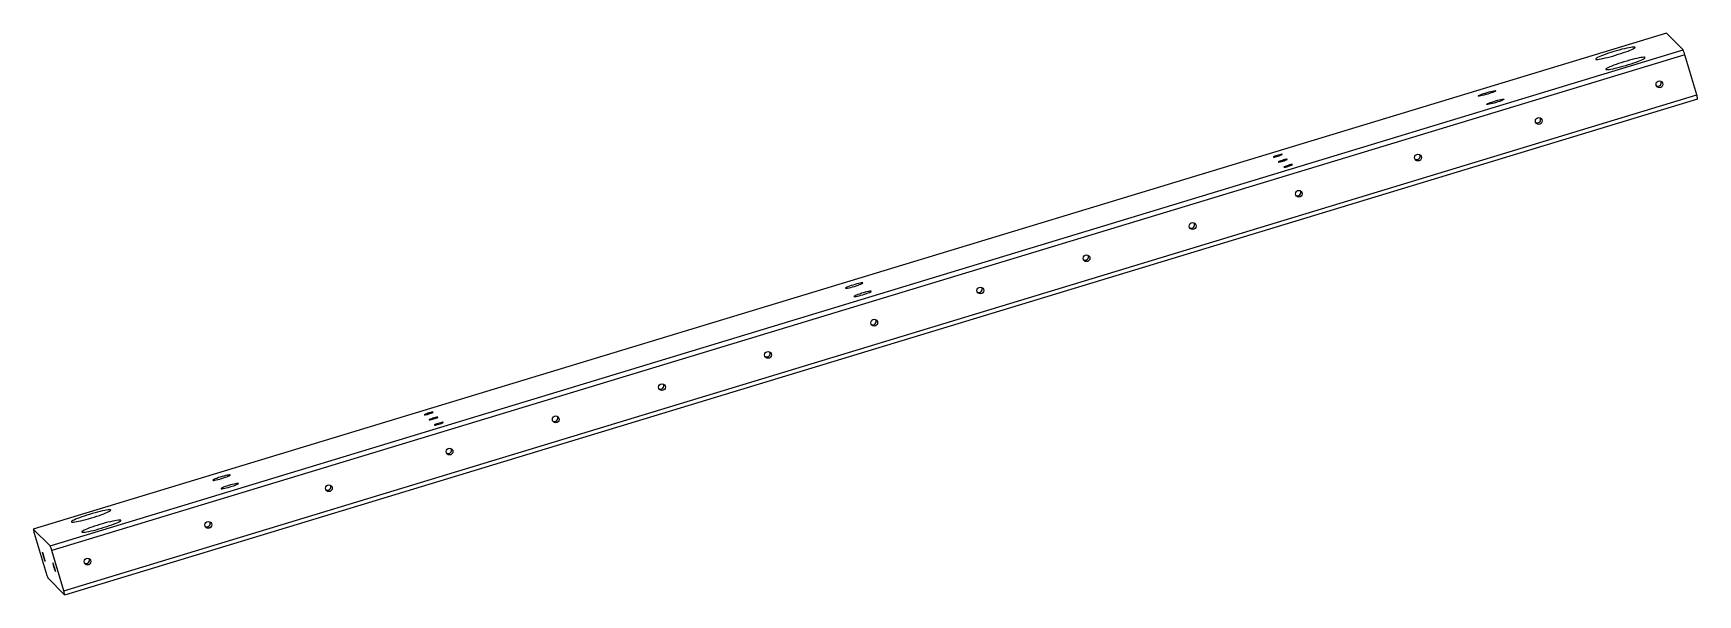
# Model space of a CAD drawing. Header units: millimetres. Extents: x -1447 to 14, y -459 to 34.
import ezdxf

# ---------------------------------------------------------------- set-up
doc = ezdxf.new("R2010")
doc.units = ezdxf.units.MM

msp = doc.modelspace()

# ---------------------------------------------------------------- linework, layer by layer
at = {"color": 7, "linetype": 'Continuous', "lineweight": 25}
for p, q in [((-13.6, 34.5), (-1447, -401)), ((-13.6, 34.5), (-1447, -401)), ((1.1, 19.8), (-13.6, 34.5)), ((-13.6, 34.5), (-13.6, 34.5)), ((-1432.3, -415.7), (1.1, 19.8)), ((2.5, 15.6), (-1430.8, -419.8)), ((13.1, -19.7), (2.5, 15.6)), ((-1420.3, -455.1), (13.1, -19.7)), ((-1419.4, -458.6), (13.9, -23.2)), ((-1432.3, -415.7), (-1447, -401)), ((-1446.1, -404.5), (-1435.6, -439.8)), ((-1420.3, -455.1), (-1430.8, -419.8)), ((-1436.6, -429), (-1436.6, -429)), ((-1427.5, -438.2), (-1427.4, -438.2)), ((-1434.1, -443.9), (-1419.5, -458.6))]:
    msp.add_line(p, q, dxfattribs=at)
at = {"color": 7, "linetype": 'Continuous', "lineweight": 25, "flags": 128}
for points in [[(-59.8, 18.4), (-62.2, 17.6), (-64.5, 16.9), (-66.6, 16.1), (-68.7, 15.4), (-70.5, 14.7), (-72.1, 14), (-73.4, 13.4), (-74.5, 12.9), (-75.2, 12.4), (-75.6, 12.1), (-75.6, 11.8), (-75.4, 11.6), (-74.8, 11.6), (-73.8, 11.6), (-72.6, 11.8), (-71.1, 12), (-69.4, 12.4), (-67.4, 12.8), (-65.3, 13.3), (-63, 13.9), (-60.6, 14.5), (-58.2, 15.2), (-55.8, 16), (-53.5, 16.7), (-51.2, 17.5), (-49.1, 18.2), (-47.2, 18.9), (-45.5, 19.6), (-44, 20.2), (-42.8, 20.8), (-41.9, 21.3), (-41.4, 21.7), (-41.1, 22), (-41.3, 22.2), (-41.7, 22.4), (-42.5, 22.4), (-43.5, 22.3), (-44.9, 22.1), (-46.5, 21.8), (-48.4, 21.4), (-50.4, 20.9), (-52.7, 20.4), (-55, 19.7), (-57.4, 19.1), (-59.8, 18.4)], [(-50.8, 9.4), (-53.2, 8.6), (-55.5, 7.9), (-57.7, 7.1), (-59.7, 6.4), (-61.6, 5.7), (-63.2, 5), (-64.5, 4.4), (-65.5, 3.9), (-66.2, 3.5), (-66.6, 3.1), (-66.7, 2.8), (-66.4, 2.7), (-65.8, 2.6), (-64.9, 2.6), (-63.7, 2.8), (-62.2, 3), (-60.4, 3.4), (-58.4, 3.8), (-56.3, 4.3), (-54, 4.9), (-51.7, 5.6), (-49.3, 6.3), (-46.9, 7), (-44.5, 7.7), (-42.3, 8.5), (-40.2, 9.2), (-38.2, 10), (-36.5, 10.6), (-35.1, 11.3), (-33.9, 11.8), (-33, 12.3), (-32.4, 12.7), (-32.2, 13.1), (-32.3, 13.3), (-32.8, 13.4), (-33.5, 13.4), (-34.6, 13.3), (-36, 13.1), (-37.6, 12.8), (-39.5, 12.4), (-41.5, 11.9), (-43.7, 11.4), (-46, 10.8), (-48.4, 10.1), (-50.8, 9.4)], [(-170.4, -19), (-172.1, -19.4), (-173.7, -19.9), (-175.2, -20.2), (-176.5, -20.5), (-177.5, -20.7), (-178.2, -20.7), (-178.6, -20.7), (-178.7, -20.5), (-178.4, -20.3), (-177.7, -19.9), (-176.7, -19.5), (-175.5, -19), (-174, -18.5), (-172.5, -18), (-170.8, -17.5), (-169.2, -17), (-167.6, -16.6), (-166.2, -16.3), (-165, -16.1), (-164.2, -16), (-163.6, -15.9), (-163.4, -16.1), (-163.5, -16.3), (-164, -16.6), (-164.8, -17), (-165.9, -17.4), (-167.3, -17.9), (-168.8, -18.4), (-170.4, -19)], [(-163.1, -26.3), (-164.7, -26.8), (-166.3, -27.2), (-167.8, -27.6), (-169.1, -27.9), (-170.2, -28), (-170.9, -28.1), (-171.3, -28.1), (-171.3, -27.9), (-171, -27.6), (-170.4, -27.3), (-169.4, -26.9), (-168.2, -26.4), (-166.7, -25.9), (-165.1, -25.3), (-163.5, -24.8), (-161.8, -24.4), (-160.3, -24), (-158.9, -23.7), (-157.7, -23.4), (-156.8, -23.3), (-156.2, -23.3), (-156, -23.4), (-156.2, -23.6), (-156.7, -23.9), (-157.5, -24.3), (-158.6, -24.8), (-159.9, -25.3), (-161.5, -25.8), (-163.1, -26.3)], [(-358.5, -74.2), (-358.2, -74.2), (-357.6, -74.2), (-356.8, -74), (-355.7, -73.7), (-354.6, -73.4), (-353.5, -73.1), (-352.4, -72.7), (-351.6, -72.4), (-351, -72.1), (-350.8, -71.9), (-350.9, -71.8), (-351.3, -71.8), (-352, -72), (-353, -72.2), (-354.1, -72.5), (-355.2, -72.8), (-356.3, -73.2), (-357.3, -73.5), (-358, -73.8), (-358.4, -74), (-358.5, -74.2)], [(-350.8, -71.9), (-350.9, -71.8), (-351.3, -71.9), (-352, -72), (-353, -72.2), (-354.1, -72.5), (-355.2, -72.8), (-356.3, -73.2), (-357.2, -73.5), (-357.9, -73.8), (-358.4, -74.1), (-358.4, -74.2), (-358.4, -74.2)], [(-354.1, -78.6), (-353.8, -78.6), (-353.3, -78.5), (-352.4, -78.4), (-351.4, -78.1), (-350.2, -77.8), (-349.1, -77.4), (-348.1, -77.1), (-347.2, -76.7), (-346.7, -76.5), (-346.4, -76.3), (-346.5, -76.2), (-346.9, -76.2), (-347.7, -76.3), (-348.6, -76.5), (-349.7, -76.8), (-350.9, -77.2), (-352, -77.5), (-352.9, -77.9), (-353.6, -78.2), (-354, -78.4), (-354.1, -78.6)], [(-346.4, -76.3), (-346.5, -76.2), (-346.9, -76.2), (-347.7, -76.3), (-348.6, -76.6), (-349.7, -76.9), (-350.8, -77.2), (-351.9, -77.5), (-352.9, -77.9), (-353.6, -78.2), (-354, -78.4), (-354.1, -78.6), (-354.1, -78.6)], [(-349.5, -83.2), (-349.3, -83.2), (-348.7, -83.1), (-347.8, -83), (-346.8, -82.7), (-345.7, -82.4), (-344.5, -82), (-343.5, -81.7), (-342.7, -81.3), (-342.1, -81.1), (-341.8, -80.9), (-341.9, -80.8), (-342.3, -80.8), (-343.1, -80.9), (-344, -81.1), (-345.1, -81.4), (-346.3, -81.8), (-347.4, -82.1), (-348.3, -82.5), (-349, -82.8), (-349.4, -83), (-349.5, -83.2)], [(-341.8, -80.9), (-341.9, -80.8), (-342.4, -80.8), (-343.1, -80.9), (-344, -81.2), (-345.1, -81.5), (-346.3, -81.8), (-347.4, -82.1), (-348.3, -82.5), (-349, -82.8), (-349.4, -83), (-349.5, -83.2), (-349.5, -83.2)], [(-734.1, -189.4), (-733.8, -189.5), (-733.1, -189.4), (-732.2, -189.3), (-730.9, -189), (-729.5, -188.7), (-727.9, -188.3), (-726.3, -187.8), (-724.6, -187.3), (-723.1, -186.8), (-721.7, -186.3), (-720.5, -185.8), (-719.6, -185.4), (-719, -185.1), (-718.8, -184.8), (-718.9, -184.7), (-719.4, -184.7), (-720.2, -184.8), (-721.3, -185), (-722.7, -185.3), (-724.2, -185.6), (-725.8, -186.1), (-727.5, -186.6), (-729.1, -187.1), (-730.6, -187.6), (-731.9, -188.1), (-732.9, -188.6), (-733.6, -188.9), (-734.1, -189.2), (-734.1, -189.4)], [(-726.8, -196.8), (-726.5, -196.8), (-725.8, -196.8), (-724.8, -196.7), (-723.6, -196.4), (-722.2, -196.1), (-720.6, -195.6), (-718.9, -195.2), (-717.3, -194.7), (-715.7, -194.1), (-714.3, -193.6), (-713.1, -193.2), (-712.3, -192.8), (-711.7, -192.4), (-711.5, -192.2), (-711.6, -192.1), (-712.1, -192), (-712.9, -192.1), (-714, -192.3), (-715.3, -192.6), (-716.9, -193), (-718.5, -193.5), (-720.1, -193.9), (-721.8, -194.5), (-723.2, -195), (-724.5, -195.5), (-725.6, -195.9), (-726.3, -196.3), (-726.7, -196.6), (-726.8, -196.8)], [(-1103.8, -300.6), (-1103.6, -300.7), (-1103, -300.6), (-1102.1, -300.4), (-1101.1, -300.2), (-1099.9, -299.8), (-1098.8, -299.5), (-1097.8, -299.1), (-1096.9, -298.8), (-1096.4, -298.5), (-1096.1, -298.3), (-1096.2, -298.2), (-1096.6, -298.3), (-1097.4, -298.4), (-1098.3, -298.6), (-1099.4, -298.9), (-1100.6, -299.2), (-1101.7, -299.6), (-1102.6, -299.9), (-1103.3, -300.2), (-1103.7, -300.5), (-1103.8, -300.6)], [(-1096.1, -298.4), (-1096.2, -298.3), (-1096.6, -298.3), (-1097.4, -298.4), (-1098.3, -298.6), (-1099.4, -298.9), (-1100.6, -299.3), (-1101.6, -299.6), (-1102.6, -300), (-1103.3, -300.3), (-1103.7, -300.5), (-1103.8, -300.6), (-1103.8, -300.6)], [(-1099.5, -305), (-1099.2, -305), (-1098.6, -305), (-1097.8, -304.8), (-1096.7, -304.5), (-1095.6, -304.2), (-1094.5, -303.9), (-1093.4, -303.5), (-1092.6, -303.2), (-1092, -302.9), (-1091.8, -302.7), (-1091.9, -302.6), (-1092.3, -302.6), (-1093, -302.8), (-1094, -303), (-1095.1, -303.3), (-1096.2, -303.6), (-1097.3, -304), (-1098.2, -304.3), (-1099, -304.6), (-1099.4, -304.8), (-1099.5, -305)], [(-1091.8, -302.7), (-1091.9, -302.6), (-1092.3, -302.7), (-1093, -302.8), (-1094, -303), (-1095.1, -303.3), (-1096.2, -303.6), (-1097.3, -304), (-1098.2, -304.3), (-1098.9, -304.6), (-1099.3, -304.9), (-1099.4, -305), (-1099.4, -305)], [(-1094.9, -309.6), (-1094.6, -309.6), (-1094, -309.6), (-1093.2, -309.4), (-1092.1, -309.1), (-1091, -308.8), (-1089.9, -308.5), (-1088.8, -308.1), (-1088, -307.8), (-1087.4, -307.5), (-1087.2, -307.3), (-1087.3, -307.2), (-1087.7, -307.2), (-1088.4, -307.4), (-1089.4, -307.6), (-1090.5, -307.9), (-1091.6, -308.2), (-1092.7, -308.6), (-1093.7, -308.9), (-1094.4, -309.2), (-1094.8, -309.4), (-1094.9, -309.6)], [(-1087.2, -307.3), (-1087.3, -307.2), (-1087.7, -307.3), (-1088.4, -307.4), (-1089.4, -307.6), (-1090.5, -307.9), (-1091.6, -308.2), (-1092.7, -308.6), (-1093.6, -308.9), (-1094.3, -309.2), (-1094.8, -309.5), (-1094.8, -309.6), (-1094.8, -309.6)], [(-1289.5, -358.1), (-1289.2, -358.2), (-1288.6, -358.2), (-1287.6, -358), (-1286.4, -357.8), (-1284.9, -357.4), (-1283.3, -357), (-1281.7, -356.6), (-1280, -356), (-1278.5, -355.5), (-1277.1, -355), (-1275.9, -354.5), (-1275, -354.1), (-1274.4, -353.8), (-1274.2, -353.6), (-1274.3, -353.4), (-1274.8, -353.4), (-1275.6, -353.5), (-1276.8, -353.7), (-1278.1, -354), (-1279.6, -354.4), (-1281.2, -354.8), (-1282.9, -355.3), (-1284.5, -355.8), (-1286, -356.4), (-1287.3, -356.8), (-1288.3, -357.3), (-1289.1, -357.7), (-1289.5, -357.9), (-1289.5, -358.1)], [(-1282.2, -365.5), (-1281.9, -365.6), (-1281.2, -365.5), (-1280.3, -365.4), (-1279, -365.1), (-1277.6, -364.8), (-1276, -364.4), (-1274.3, -363.9), (-1272.7, -363.4), (-1271.1, -362.9), (-1269.7, -362.4), (-1268.6, -361.9), (-1267.7, -361.5), (-1267.1, -361.2), (-1266.9, -360.9), (-1267, -360.8), (-1267.5, -360.8), (-1268.3, -360.9), (-1269.4, -361.1), (-1270.8, -361.4), (-1272.3, -361.7), (-1273.9, -362.2), (-1275.6, -362.7), (-1277.2, -363.2), (-1278.7, -363.7), (-1280, -364.2), (-1281, -364.6), (-1281.7, -365), (-1282.1, -365.3), (-1282.2, -365.5)], [(-1397.6, -388.1), (-1400, -388.8), (-1402.3, -389.6), (-1404.4, -390.3), (-1406.5, -391), (-1408.3, -391.7), (-1409.9, -392.4), (-1411.2, -393), (-1412.3, -393.5), (-1413, -394), (-1413.4, -394.3), (-1413.4, -394.6), (-1413.2, -394.8), (-1412.6, -394.8), (-1411.6, -394.8), (-1410.4, -394.7), (-1408.9, -394.4), (-1407.2, -394.1), (-1405.2, -393.6), (-1403.1, -393.1), (-1400.8, -392.5), (-1398.4, -391.9), (-1396, -391.2), (-1393.6, -390.5), (-1391.3, -389.7), (-1389, -389), (-1386.9, -388.2), (-1385, -387.5), (-1383.3, -386.8), (-1381.8, -386.2), (-1380.6, -385.6), (-1379.7, -385.1), (-1379.2, -384.7), (-1378.9, -384.4), (-1379.1, -384.2), (-1379.5, -384.1), (-1380.3, -384), (-1381.3, -384.1), (-1382.7, -384.3), (-1384.3, -384.6), (-1386.2, -385), (-1388.2, -385.5), (-1390.5, -386.1), (-1392.8, -386.7), (-1395.2, -387.3), (-1397.6, -388.1)], [(-1388.6, -397), (-1391, -397.8), (-1393.3, -398.5), (-1395.5, -399.3), (-1397.5, -400), (-1399.4, -400.7), (-1401, -401.4), (-1402.3, -402), (-1403.3, -402.5), (-1404, -403), (-1404.4, -403.3), (-1404.5, -403.6), (-1404.2, -403.8), (-1403.6, -403.8), (-1402.7, -403.8), (-1401.5, -403.6), (-1400, -403.4), (-1398.2, -403), (-1396.3, -402.6), (-1394.1, -402.1), (-1391.8, -401.5), (-1389.5, -400.8), (-1387.1, -400.2), (-1384.7, -399.4), (-1382.3, -398.7), (-1380.1, -397.9), (-1378, -397.2), (-1376, -396.5), (-1374.3, -395.8), (-1372.9, -395.1), (-1371.7, -394.6), (-1370.8, -394.1), (-1370.2, -393.7), (-1370, -393.4), (-1370.1, -393.1), (-1370.6, -393), (-1371.3, -393), (-1372.4, -393.1), (-1373.8, -393.3), (-1375.4, -393.6), (-1377.3, -394), (-1379.3, -394.5), (-1381.5, -395), (-1383.8, -395.6), (-1386.2, -396.3), (-1388.6, -397)], [(-1436.7, -429), (-1436.6, -429), (-1436.7, -428.5), (-1436.8, -427.8), (-1437.1, -426.9), (-1437.4, -425.8), (-1437.8, -424.6), (-1438.1, -423.5), (-1438.4, -422.6), (-1438.7, -421.9), (-1438.9, -421.4), (-1439, -421.3), (-1439, -421.6), (-1438.8, -422.2), (-1438.6, -423), (-1438.4, -424), (-1438, -425.2), (-1437.7, -426.3), (-1437.3, -427.3), (-1437, -428.2), (-1436.8, -428.8), (-1436.7, -429)], [(-1427.5, -438.2), (-1427.4, -438.1), (-1427.5, -437.7), (-1427.7, -437), (-1427.9, -436.1), (-1428.2, -435), (-1428.6, -433.8), (-1428.9, -432.7), (-1429.3, -431.8), (-1429.5, -431.1), (-1429.7, -430.6), (-1429.8, -430.5), (-1429.8, -430.8), (-1429.7, -431.4), (-1429.5, -432.2), (-1429.2, -433.2), (-1428.8, -434.4), (-1428.5, -435.5), (-1428.2, -436.5), (-1427.9, -437.4), (-1427.6, -438), (-1427.5, -438.2)]]:
    msp.add_lwpolyline(points, dxfattribs=at)
at = {"color": 7, "linetype": 'Continuous', "lineweight": 25}
for centre in [(-19.7, -10.3), (-125.6, -42.5), (-231.6, -74.7), (-336.2, -106.5), (-429.4, -134.8), (-522.5, -163.1), (-615.7, -191.4), (-708.9, -219.7), (-802.1, -248), (-895.2, -276.3), (-988.4, -304.6), (-1081.6, -332.9), (-1187.5, -365.1), (-1293.4, -397.3), (-1399.4, -429.5)]:
    msp.add_circle(centre, 2.99, dxfattribs=at)
for centre, radius, start, end in [((-23.6, 8.8), 27, 14.6662, 23.9558), ((-21, -9.1), 3, 242.2801, 27.5489), ((-2.1, -25.2), 16.1, 7.2202, 20.1421), ((-126.9, -41.3), 3, 242.2801, 27.5489), ((-232.8, -73.5), 3, 242.2801, 27.5489), ((-337.5, -105.3), 3, 242.2801, 27.5489), ((-430.6, -133.6), 3, 242.2801, 27.5489), ((-523.8, -161.9), 3, 242.2801, 27.5489), ((-617, -190.2), 3, 242.2801, 27.5489), ((-710.1, -218.5), 3, 242.2801, 27.5489), ((-803.3, -246.8), 3, 242.2801, 27.5489), ((-896.5, -275.1), 3, 242.2801, 27.5489), ((-989.6, -303.4), 3, 242.2801, 27.5489), ((-1082.8, -331.7), 3, 242.2801, 27.5489), ((-1188.8, -363.9), 3, 242.2801, 27.5489), ((-1433.7, -399.7), 13.3, 185.5774, 201.133), ((-1294.7, -396.1), 3, 242.2801, 27.5489), ((-1408.1, -416.2), 31.3, 189.4286, 204.0883), ((-1456.9, -426.6), 27, 14.6662, 23.9558), ((-1398.9, -425.4), 31.3, 189.4286, 204.0883), ((-1400.6, -428.2), 3, 242.2801, 27.5489), ((-1409.5, -432.9), 27, 194.6662, 203.9558), ((-1432.7, -459.9), 13.3, 5.5774, 21.133)]:
    msp.add_arc(centre, radius, start, end, dxfattribs=at)

doc.saveas('drawing.dxf')
